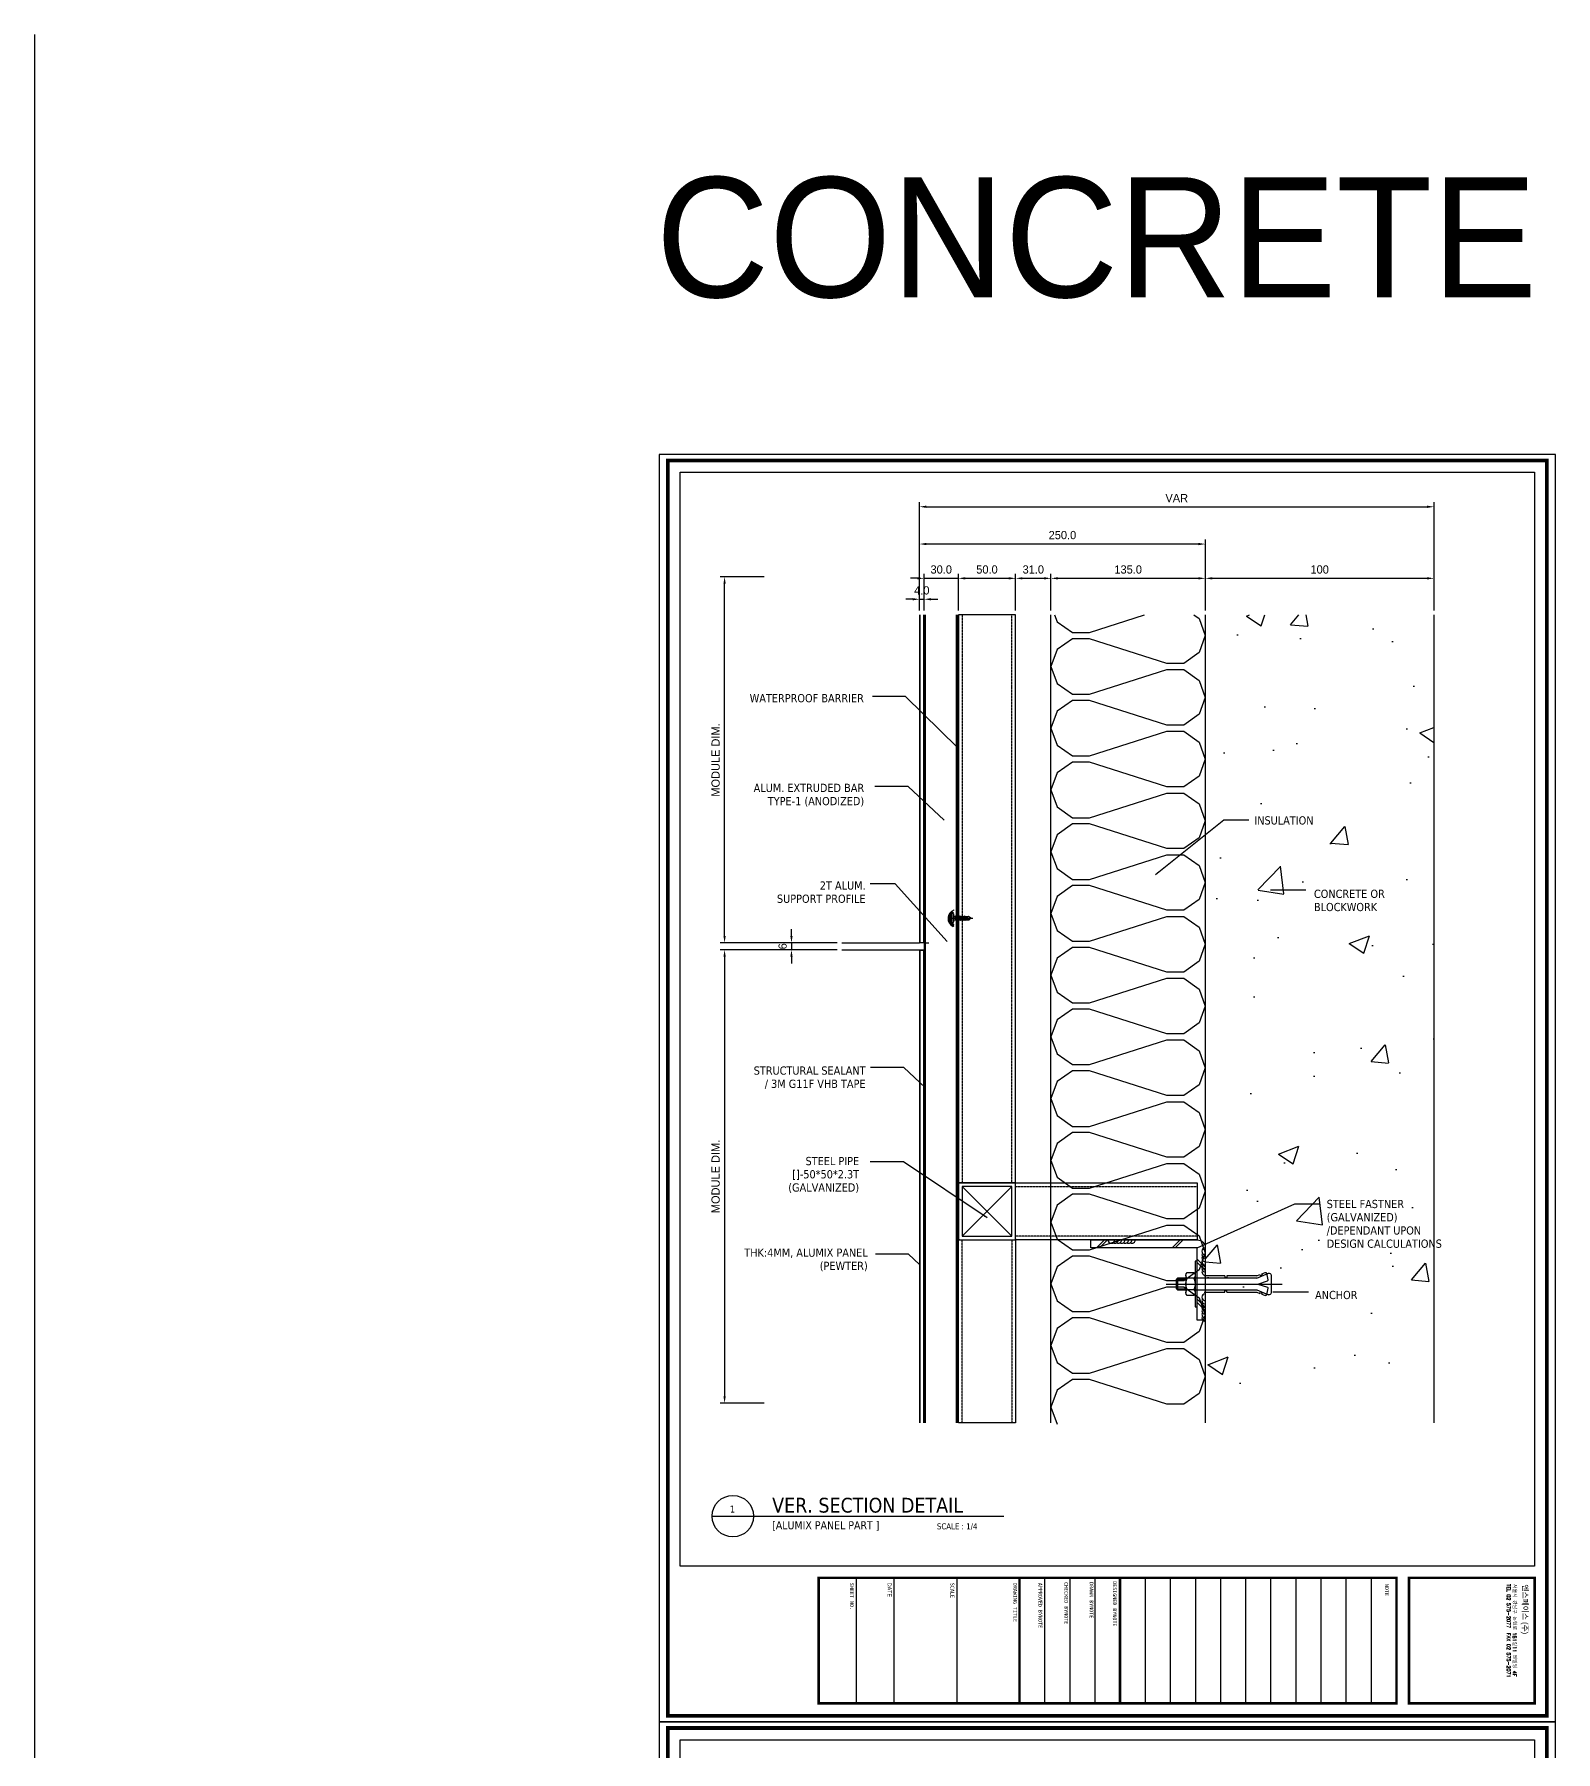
# Model space of a CAD drawing. Header units: millimetres. Extents: x 7297 to 60227, y -7497 to 19324.
# Drawn here: x 13759 to 15090, y 2442 to 3944 of the extents above; entities that cross this region are included whole.
import ezdxf
from ezdxf.enums import TextEntityAlignment as Align

# ---------------------------------------------------------------- set-up
doc = ezdxf.new("R2010")
doc.units = ezdxf.units.MM
doc.linetypes.add('HIDDEN', pattern=[0.375, 0.25, -0.125])
for name, color, linetype in [('NS_AL_MOLD', 7, 'Continuous'), ('NS_BRACKET_NUTS', 1, 'Continuous'), ('NS_COL_L-GREY', 8, 'Continuous'), ('NS_COL_RED', 1, 'Continuous'), ('NS_COL_WHITE', 7, 'Continuous'), ('NS_COL_YELLOW', 2, 'Continuous'), ('NS_CON', 8, 'Continuous'), ('NS_DIM', 1, 'Continuous'), ('NS_FORM', 7, 'Continuous'), ('NS_FRAME', 253, 'Continuous'), ('NS_INSUL', 8, 'Continuous'), ('NS_PIPE_FRAME', 2, 'Continuous'), ('NS_RIVET_SCREW', 1, 'Continuous'), ('NS_TEXT', 2, 'Continuous'), ('NS_TEXT_TITLE', 141, 'Continuous'), ('NS_WATERPROOF', 150, 'Continuous'), ('NS_WELD', 1, 'Continuous')]:
    doc.layers.add(name, color=color, linetype=linetype)
doc.layers.add('NS_AL_PANEL', color=32, linetype='Continuous', lineweight=9)
doc.styles.add('Expo M', font='Expo M.ttf')
doc.styles.add('HGTXT', font='romans.shx', dxfattribs={"bigfont": 'whgtxt.shx'})
doc.styles.add('HY울릉도M', font='')
doc.styles.get('HY울릉도M').set_extended_font_data('HY울릉도M')
doc.dimstyles.new('DS2', dxfattribs={"dimscale": 2, "dimtxt": 1.8, "dimasz": 1.5, "dimexe": 1, "dimexo": 1, "dimgap": 0.5, "dimtad": 1, "dimtoh": 1, "dimdec": 1, "dimzin": 1, "dimdsep": 46, "dimtxsty": 'Expo M', "dimcen": 2, "dimadec": 1, "dimazin": 0, "dimtfac": 1, "dimtdec": 4, "dimtix": 1, "dimtmove": 1, "dimatfit": 3, "dimfxl": 1, "dimtolj": 1, "dimtzin": 1, "dimarcsym": 0})
doc.dimstyles.new('N-SPACE', dxfattribs={"dimscale": 4, "dimtxt": 1.8, "dimasz": 1.5, "dimexe": 1, "dimexo": 1, "dimgap": 1, "dimtad": 1, "dimtoh": 1, "dimdec": 1, "dimzin": 1, "dimdsep": 46, "dimtxsty": 'Expo M', "dimcen": 2, "dimclrd": 1, "dimclre": 1, "dimclrt": 2, "dimadec": 1, "dimazin": 0, "dimtfac": 1, "dimtdec": 1, "dimtix": 1, "dimtmove": 1, "dimatfit": 3, "dimfxl": 1, "dimtolj": 1, "dimtzin": 1, "dimarcsym": 0})

# ---------------------------------------------------------------- blocks, each defined once
blk = doc.blocks.new('AL-TEMPLATE')
at = {"color": 8}
for p, q in [((2716.8, 1393), (2800, 1393)), ((2716.8, 1376.3), (2800, 1376.3)), ((2716.8, 1359.7), (2800, 1359.7)), ((2716.8, 1343), (2800, 1343)), ((2716.8, 1326.4), (2800, 1326.4)), ((2716.8, 1309.8), (2800, 1309.8)), ((2716.8, 1293.1), (2800, 1293.1)), ((2716.8, 1276.5), (2800, 1276.5)), ((2716.8, 1259.8), (2800, 1259.8)), ((2716.8, 1243.2), (2800, 1243.2)), ((2716.8, 1209.9), (2800, 1209.9)), ((2716.8, 1193.3), (2800, 1193.3)), ((2716.8, 1176.6), (2800, 1176.6)), ((2716.8, 1118.4), (2800, 1118.4)), ((2716.8, 1076.8), (2800, 1076.8)), ((2716.8, 1051.8), (2800, 1051.8))]:
    blk.add_line(p, q, dxfattribs=at)
at = {"color": 7, "ltscale": 2}
blk.add_lwpolyline([(1972.3, 1515.2), (1972.3, 921.2), (2812.3, 921.2), (2812.3, 1515.2)], close=True, dxfattribs=at)
at = {"color": 8}
for points, const_width in [([(1976.3, 1509.4), (2808.3, 1509.4), (2808.3, 927), (1976.3, 927)], 2.5), ([(2716.8, 1501.3), (2800, 1501.3), (2800, 1418.1), (2716.8, 1418.1)], 1.66), ([(2716.8, 1409.8), (2800, 1409.8), (2800, 1026.9), (2716.8, 1026.9)], 1.66)]:
    blk.add_lwpolyline(points, close=True, dxfattribs=dict(at, const_width=const_width))
at = {"color": 9}
blk.add_lwpolyline([(1984.1, 1501.3), (2709.1, 1501.3), (2709.1, 935.2), (1984.1, 935.2)], close=True, dxfattribs=at)
at = {"color": 8, "const_width": 1.66}
for points in [[(2716.8, 1226.6), (2800, 1226.6)], [(2716.8, 1160), (2800, 1160)]]:
    blk.add_lwpolyline(points, dxfattribs=at)
at = {"color": 146, "true_color": 0x105689, "insert": (2721.1, 1496.9), "char_height": 3.67, "attachment_point": 1, "style": 'HGTXT'}
blk.add_mtext('{\\fExpo M|b0|i0|c129|p18;엔스페이스 (주)}', dxfattribs=at)
at = {"insert": (2720.9, 1489.2), "char_height": 2.349, "attachment_point": 1, "style": 'HGTXT'}
blk.add_mtext('서울시 강남구 논현로 161길11 엔빌딩 4F\\PTEL 02 575-2077  FAX 02 575-2071', dxfattribs=at)
at = {"color": 8, "width": 438.968, "attachment_point": 1}
for s, insert, char_height in [('NOTE', (2720.8, 1404.7), 2.56), ('DESIGNED BYNOTE', (2719, 1224.4), 2.556), ('DRAWN BYNOTE', (2719.6, 1209), 2.556), ('CHECKED BYNOTE', (2719.6, 1192.2), 2.556), ('APPROVED BYNOTE', (2720.1, 1175), 2.556), ('DRAWING TITLE', (2720.1, 1158.4), 2.556), ('SCALE', (2720.1, 1116.8), 2.56), ('{\\fﾱﾼﾸﾲ|b0|i0|c129|p49;DATE}', (2720.1, 1075.2), 2.556), ('SHEET NO.', (2720.1, 1050.2), 2.56)]:
    blk.add_mtext(s, dxfattribs=dict(at, insert=insert, char_height=char_height))
blk = doc.blocks.new('A$C0843732F')
for centre, start in [((0, -3), 90), ((0, -6), 150), ((0, -9), 150), ((0, -12), 150), ((0, -15), 150), ((0, -18), 150), ((0, -21), 150)]:
    blk.add_arc(centre, 3, start, 270)
blk = doc.blocks.new('set anchor')
for p, q in [((-3.7, 61.8), (-9.5, 60.5)), ((-5, 52), (-9.4, 62.2)), ((7.9, 64.5), (-7.9, 64.5)), ((0, 52.8), (-2.7, 61.3)), ((0, -27.2), (0, 74.1)), ((0, 52.8), (2.7, 61.3)), ((9.5, 60.5), (3.7, 61.8)), ((5, 52), (9.4, 62.2)), ((-8.9, 56.5), (-10.1, 59.4)), ((-8.9, 56.5), (-8, 56.8)), ((-8.2, 54.8), (-7.3, 55.2)), ((-7.1, 52), (-8.2, 54.8)), ((-7.3, 55.2), (-8, 56.8)), ((-7.1, 25.8), (-7.1, 52)), ((-5, -2), (-5, 52)), ((5, 52), (5, -2)), ((7.1, 52), (8.2, 54.8)), ((7.1, 52), (7.1, 25.8)), ((7.3, 55.2), (8, 56.8)), ((8.2, 54.8), (7.3, 55.2)), ((8.9, 56.5), (8, 56.8)), ((8.9, 56.5), (10.1, 59.4)), ((-7.1, 25.8), (-5.8, 25.8)), ((-7.1, 6), (-7.1, 24.2)), ((-7.1, 24.2), (-5.8, 24.2)), ((-5.8, 24.2), (-5.8, 25.8)), ((7.1, 25.8), (5.8, 25.8)), ((5.8, 24.2), (5.8, 25.8)), ((7.1, 24.2), (5.8, 24.2)), ((7.1, 24.2), (7.1, 6)), ((-20, 0), (20, 0)), ((-20, -2), (-20, 0)), ((20, 0), (20, -2)), ((20, -2), (-20, -2)), ((7.5, -2), (-7.5, -2)), ((7.5, -2), (-7.5, -2)), ((7.5, -10), (-7.5, -10)), ((-5, -3), (-5, -9)), ((-5, -17.4), (-5, -10)), ((-4.2, -18.2), (-4.2, -10)), ((4.2, -18.2), (4.2, -10)), ((5, -3), (5, -9)), ((5, -10), (5, -17.4)), ((5, -17.4), (-5, -17.4)), ((-4.2, -18.2), (-5, -17.4)), ((-4.2, -18.2), (4.2, -18.2)), ((5, -17.4), (4.2, -18.2))]:
    blk.add_line(p, q)
blk.add_lwpolyline([(5, -3, 0.202073), (-5, -3, 0.404145), (-10, -3), (-10, -9, 0.404145), (-5, -9, 0.202073), (5, -9, 0.404145), (10, -9), (10, -3, 0.404145)], format="xyb", close=True)
for centre, radius, start, end in [((-9.3, 59.7), 0.833, 102.5288, 201.8014), ((-7.9, 62.8), 1.67, 90, 203.4287), ((-3.5, 61), 0.833, 17.6501, 102.5288), ((3.5, 61), 0.833, 77.4712, 162.3499), ((7.9, 62.8), 1.67, 336.5713, 90), ((9.3, 59.7), 0.833, 338.1986, 77.4712)]:
    blk.add_arc(centre, radius, start, end)
blk = doc.blocks.new('n-s-bar')
for p, q in [((1201.1, 1862.2), (1201.1, 1862.2)), ((1204.4, 1861.9), (1208.5, 1861.9)), ((1230.5, 1832.8), (1230.5, 1832.8))]:
    blk.add_line(p, q)
blk = doc.blocks.new('피스')
for p, q in [((-4, 1.5), (-4, 1)), ((-4, 1.5), (4, 1.5)), ((-3, 0), (3, 0)), ((-0.5, 3), (-0.4, 2.3)), ((-0.4, 2.3), (0.4, 2.3)), ((0, 5), (0, -16.8)), ((0.5, 3), (0.4, 2.3)), ((4, 1.5), (4, 1)), ((2, -1.5), (-2, -2)), ((-1.5, -1.5), (-2, -2)), ((-2, -2), (-1.5, -2.5)), ((-1.5, -3.5), (-2, -4)), ((2, -3.5), (-2, -4)), ((-2, -4), (-1.5, -4.5)), ((-1.5, -5.5), (-2, -6)), ((2, -5.5), (-2, -6)), ((-2, -6), (-1.5, -6.5)), ((-1.5, -7.5), (-2, -8)), ((2, -7.5), (-2, -8)), ((-2, -8), (-1.5, -8.5)), ((-1.5, -9.5), (-2, -10)), ((2, -9.5), (-2, -10)), ((-2, -10), (-1.5, -10.5)), ((-1.5, -0.5), (-1.5, -1.5)), ((1.5, -1), (-1.5, -1.5)), ((1.5, -2), (-1.5, -2.5)), ((-1.5, -2.5), (-1.5, -3.5)), ((1.5, -3), (-1.5, -3.5)), ((1.5, -4), (-1.5, -4.5)), ((-1.5, -4.5), (-1.5, -5.5)), ((1.5, -5), (-1.5, -5.5)), ((1.5, -6), (-1.5, -6.5)), ((-1.5, -6.5), (-1.5, -7.5)), ((1.5, -7), (-1.5, -7.5)), ((1.5, -8), (-1.5, -8.5)), ((-1.5, -8.5), (-1.5, -9.5)), ((1.5, -9), (-1.5, -9.5)), ((1.5, -10), (-1.5, -10.5)), ((-1.5, -10.5), (-1.5, -13.5)), ((0, -15), (-1.5, -13.5)), ((-1.3, -13.5), (-1.3, -12)), ((0, -15), (-1.3, -13.5)), ((0, -15), (1.5, -13)), ((1.5, -13), (0.6, -11.5)), ((1.5, -0.5), (1.5, -1)), ((1.5, -1), (2, -1.5)), ((2, -1.5), (1.5, -2)), ((1.5, -2), (1.5, -3)), ((1.5, -3), (2, -3.5)), ((2, -3.5), (1.5, -4)), ((1.5, -4), (1.5, -5)), ((1.5, -5), (2, -5.5)), ((2, -5.5), (1.5, -6)), ((1.5, -6), (1.5, -7)), ((1.5, -7), (2, -7.5)), ((2, -7.5), (1.5, -8)), ((1.5, -8), (1.5, -9)), ((1.5, -9), (2, -9.5)), ((2, -9.5), (1.5, -10)), ((1.5, -10), (1.5, -13))]:
    blk.add_line(p, q)
for centre, radius, start, end in [((0, -3.1), 6.08, 94.7146, 131.1121), ((-3, 1), 1, 180, 270), ((-2, -0.5), 0.5, 0, 90), ((0, -3.1), 6.08, 48.8879, 85.2854), ((2, -0.5), 0.5, 90, 180), ((3, 1), 1, 270, 0), ((-0.3, -12), 1, 30.0863, 180)]:
    blk.add_arc(centre, radius, start, end)
blk = doc.blocks.new('N-SCREW')
blk.add_blockref('피스', (17.3, -1))
blk = doc.blocks.new('*D802')
at = {"layer": 'NS_DIM', "color": 1, "lineweight": -2, "transparency": 16777216}
for p, q in [((14533.3, 3440.6), (14533.3, 3535.2)), ((14539.3, 3531.2), (14977.3, 3531.2)), ((14983.3, 3440.6), (14983.3, 3535.2))]:
    blk.add_line(p, q, dxfattribs=at)
at = {"layer": 'NS_DIM', "color": 1, "transparency": 16777216}
for points in [[(14539.3, 3532.2), (14539.3, 3530.2), (14533.3, 3531.2)], [(14977.3, 3532.2), (14977.3, 3530.2), (14983.3, 3531.2)]]:
    blk.add_solid(points, dxfattribs=at)
at = {"layer": 'NS_DIM', "color": 2, "transparency": 16777216, "insert": (14758.3, 3538.8), "char_height": 7.2, "attachment_point": 5, "style": 'Expo M'}
blk.add_mtext('\\A1;VAR', dxfattribs=at)
blk = doc.blocks.new('*D801')
at = {"layer": 'NS_DIM', "color": 1, "lineweight": -2, "transparency": 16777216}
for p, q in [((14783.3, 3440.6), (14783.3, 3472.6)), ((14983.3, 3440.6), (14983.3, 3472.6)), ((14789.3, 3468.6), (14977.3, 3468.6))]:
    blk.add_line(p, q, dxfattribs=at)
at = {"layer": 'NS_DIM', "color": 1, "transparency": 16777216}
for points in [[(14789.3, 3469.6), (14789.3, 3467.6), (14783.3, 3468.6)], [(14977.3, 3469.6), (14977.3, 3467.6), (14983.3, 3468.6)]]:
    blk.add_solid(points, dxfattribs=at)
at = {"layer": 'NS_DIM', "color": 2, "transparency": 16777216, "insert": (14883.3, 3476.3), "char_height": 7.2, "attachment_point": 5, "style": 'Expo M'}
blk.add_mtext('\\A1;100', dxfattribs=at)
blk = doc.blocks.new('*D800')
at = {"layer": 'NS_DIM', "color": 1, "lineweight": -2, "transparency": 16777216}
for p, q in [((14648.3, 3440.6), (14648.3, 3472.6)), ((14783.3, 3440.6), (14783.3, 3472.6)), ((14654.3, 3468.6), (14777.3, 3468.6))]:
    blk.add_line(p, q, dxfattribs=at)
at = {"layer": 'NS_DIM', "color": 1, "transparency": 16777216}
for points in [[(14654.3, 3469.6), (14654.3, 3467.6), (14648.3, 3468.6)], [(14777.3, 3469.6), (14777.3, 3467.6), (14783.3, 3468.6)]]:
    blk.add_solid(points, dxfattribs=at)
at = {"layer": 'NS_DIM', "color": 2, "transparency": 16777216, "insert": (14715.8, 3476.3), "char_height": 7.2, "attachment_point": 5, "style": 'Expo M'}
blk.add_mtext('\\A1;135.0', dxfattribs=at)
blk = doc.blocks.new('*D799')
at = {"layer": 'NS_DIM', "color": 1, "lineweight": -2, "transparency": 16777216}
for p, q in [((14567.3, 3440.6), (14567.3, 3472.6)), ((14617.3, 3440.6), (14617.3, 3472.6)), ((14573.3, 3468.6), (14611.3, 3468.6))]:
    blk.add_line(p, q, dxfattribs=at)
at = {"layer": 'NS_DIM', "color": 1, "transparency": 16777216}
for points in [[(14573.3, 3469.6), (14573.3, 3467.6), (14567.3, 3468.6)], [(14611.3, 3469.6), (14611.3, 3467.6), (14617.3, 3468.6)]]:
    blk.add_solid(points, dxfattribs=at)
at = {"layer": 'NS_DIM', "color": 2, "transparency": 16777216, "insert": (14592.3, 3476.3), "char_height": 7.2, "attachment_point": 5, "style": 'Expo M'}
blk.add_mtext('\\A1;50.0', dxfattribs=at)
blk = doc.blocks.new('*D798')
at = {"layer": 'NS_DIM', "color": 1, "lineweight": -2, "transparency": 16777216}
for p, q in [((14537.3, 3440.6), (14537.3, 3472.6)), ((14567.3, 3440.6), (14567.3, 3472.6)), ((14531.3, 3468.6), (14525.3, 3468.6)), ((14537.3, 3468.6), (14567.3, 3468.6)), ((14573.3, 3468.6), (14579.3, 3468.6))]:
    blk.add_line(p, q, dxfattribs=at)
at = {"layer": 'NS_DIM', "color": 1, "transparency": 16777216}
for points in [[(14531.3, 3469.6), (14531.3, 3467.6), (14537.3, 3468.6)], [(14573.3, 3469.6), (14573.3, 3467.6), (14567.3, 3468.6)]]:
    blk.add_solid(points, dxfattribs=at)
at = {"layer": 'NS_DIM', "color": 2, "transparency": 16777216, "insert": (14552.3, 3476.3), "char_height": 7.2, "attachment_point": 5, "style": 'Expo M'}
blk.add_mtext('\\A1;30.0', dxfattribs=at)
blk = doc.blocks.new('*D797')
at = {"layer": 'NS_DIM', "color": 1, "lineweight": -2, "transparency": 16777216}
for p, q in [((14527.3, 3450.3), (14521.3, 3450.3)), ((14533.3, 3440.6), (14533.3, 3454.3)), ((14533.3, 3450.3), (14537.3, 3450.3)), ((14537.3, 3440.6), (14537.3, 3454.3)), ((14543.3, 3450.3), (14549.3, 3450.3))]:
    blk.add_line(p, q, dxfattribs=at)
at = {"layer": 'NS_DIM', "color": 1, "transparency": 16777216}
for points in [[(14527.3, 3451.3), (14527.3, 3449.3), (14533.3, 3450.3)], [(14543.3, 3451.3), (14543.3, 3449.3), (14537.3, 3450.3)]]:
    blk.add_solid(points, dxfattribs=at)
at = {"layer": 'NS_DIM', "color": 2, "transparency": 16777216, "insert": (14535.3, 3458), "char_height": 7.2, "attachment_point": 5, "style": 'Expo M'}
blk.add_mtext('\\A1;4.0', dxfattribs=at)
blk = doc.blocks.new('*D796')
at = {"layer": 'NS_DIM', "color": 1, "lineweight": -2, "transparency": 16777216}
for p, q in [((14533.3, 3440.6), (14533.3, 3502.6)), ((14783.3, 3440.6), (14783.3, 3502.6)), ((14777.3, 3498.6), (14539.3, 3498.6))]:
    blk.add_line(p, q, dxfattribs=at)
at = {"layer": 'NS_DIM', "color": 1, "transparency": 16777216}
for points in [[(14539.3, 3499.6), (14539.3, 3497.6), (14533.3, 3498.6)], [(14777.3, 3499.6), (14777.3, 3497.6), (14783.3, 3498.6)]]:
    blk.add_solid(points, dxfattribs=at)
at = {"layer": 'NS_DIM', "color": 2, "transparency": 16777216, "insert": (14658.3, 3506.4), "char_height": 7.2, "attachment_point": 5, "style": 'Expo M'}
blk.add_mtext('\\A1;250.0', dxfattribs=at)
blk = doc.blocks.new('*D795')
at = {"layer": 'NS_DIM', "color": 1, "lineweight": -2, "transparency": 16777216}
for p, q in [((14617.3, 3440.6), (14617.3, 3472.6)), ((14648.3, 3440.6), (14648.3, 3472.6)), ((14623.3, 3468.6), (14642.3, 3468.6))]:
    blk.add_line(p, q, dxfattribs=at)
at = {"layer": 'NS_DIM', "color": 1, "transparency": 16777216}
for points in [[(14623.3, 3469.6), (14623.3, 3467.6), (14617.3, 3468.6)], [(14642.3, 3469.6), (14642.3, 3467.6), (14648.3, 3468.6)]]:
    blk.add_solid(points, dxfattribs=at)
at = {"layer": 'NS_DIM', "color": 2, "transparency": 16777216, "insert": (14632.8, 3476.3), "char_height": 7.2, "attachment_point": 5, "style": 'Expo M'}
blk.add_mtext('\\A1;31.0', dxfattribs=at)
blk = doc.blocks.new('*D794')
at = {"layer": 'NS_DIM', "color": 1, "lineweight": -2, "transparency": 16777216}
for p, q in [((14461.2, 3143.7), (14358.8, 3143.7)), ((14362.8, 3137.7), (14362.8, 2753.2)), ((14397.3, 2747.2), (14358.8, 2747.2))]:
    blk.add_line(p, q, dxfattribs=at)
at = {"layer": 'NS_DIM', "color": 1, "transparency": 16777216}
for points in [[(14361.8, 3137.7), (14363.8, 3137.7), (14362.8, 3143.7)], [(14361.8, 2753.2), (14363.8, 2753.2), (14362.8, 2747.2)]]:
    blk.add_solid(points, dxfattribs=at)
at = {"layer": 'NS_DIM', "color": 2, "transparency": 16777216, "insert": (14355, 2945.4), "char_height": 7.2, "attachment_point": 5, "rotation": 90, "style": 'Expo M'}
blk.add_mtext('\\A1;MODULE DIM.', dxfattribs=at)
blk = doc.blocks.new('*D793')
at = {"layer": 'NS_DIM', "color": 1, "lineweight": -2, "transparency": 16777216}
for p, q in [((14397.3, 3469.8), (14358.8, 3469.8)), ((14362.8, 3155.7), (14362.8, 3463.8)), ((14461.2, 3149.7), (14358.8, 3149.7))]:
    blk.add_line(p, q, dxfattribs=at)
at = {"layer": 'NS_DIM', "color": 1, "transparency": 16777216}
for points in [[(14361.8, 3463.8), (14363.8, 3463.8), (14362.8, 3469.8)], [(14361.8, 3155.7), (14363.8, 3155.7), (14362.8, 3149.7)]]:
    blk.add_solid(points, dxfattribs=at)
at = {"layer": 'NS_DIM', "color": 2, "transparency": 16777216, "insert": (14355, 3309.7), "char_height": 7.2, "attachment_point": 5, "rotation": 90, "style": 'Expo M'}
blk.add_mtext('\\A1;MODULE DIM.', dxfattribs=at)
blk = doc.blocks.new('*D792')
at = {"layer": 'NS_DIM', "color": 1, "lineweight": -2, "transparency": 16777216}
for p, q in [((14421.3, 3155.7), (14421.3, 3161.7)), ((14461.2, 3149.7), (14417.3, 3149.7)), ((14461.2, 3143.7), (14417.3, 3143.7)), ((14421.3, 3149.7), (14421.3, 3143.7)), ((14421.3, 3137.7), (14421.3, 3131.7))]:
    blk.add_line(p, q, dxfattribs=at)
at = {"layer": 'NS_DIM', "color": 1, "transparency": 16777216}
for points in [[(14420.3, 3155.7), (14422.3, 3155.7), (14421.3, 3149.7)], [(14420.3, 3137.7), (14422.3, 3137.7), (14421.3, 3143.7)]]:
    blk.add_solid(points, dxfattribs=at)
at = {"layer": 'NS_DIM', "color": 2, "transparency": 16777216, "insert": (14413.6, 3146.7), "char_height": 7.2, "attachment_point": 5, "rotation": 90, "style": 'Expo M'}
blk.add_mtext('\\A1;6', dxfattribs=at)
blk = doc.blocks.new('*U98')
for p, q in [((1, 50), (0, 50)), ((0, 49), (0, 50)), ((0, 49), (0, 1)), ((49, 50), (1, 50)), ((3.2, 3.2), (46.8, 46.8)), ((46.8, 3.2), (3.2, 46.8)), ((49, 50), (50, 50)), ((50, 49), (50, 50)), ((50, 1), (50, 49)), ((0, 1), (0, 0)), ((1, 0), (0, 0)), ((50, 1), (50, 0)), ((1, 0), (49, 0)), ((49, 0), (50, 0))]:
    blk.add_line(p, q)
blk.add_lwpolyline([(3.2, 46.8), (3.2, 3.2), (46.8, 3.2), (46.8, 46.8)], close=True)
for centre, start, end in [((1, 49), 90, 180), ((49, 49), 0, 90), ((1, 1), 180, 270), ((49, 1), 270, 0)]:
    blk.add_arc(centre, 1, start, end)
blk = doc.blocks.new('*U190')
blk.add_lwpolyline([(0, 0), (50, 0), (50, 496.7), (0, 496.7)], close=True)
at = {"linetype": 'HIDDEN'}
blk.add_lwpolyline([(3.2, 0), (46.8, 0), (46.8, 496.7), (3.2, 496.7)], close=True, dxfattribs=at)
blk = doc.blocks.new('*U189')
blk.add_lwpolyline([(0, 0), (50, 0), (50, 160), (0, 160)], close=True)
at = {"linetype": 'HIDDEN'}
blk.add_lwpolyline([(3.2, 0), (46.8, 0), (46.8, 160), (3.2, 160)], close=True, dxfattribs=at)
blk = doc.blocks.new('*U188')
blk.add_lwpolyline([(0, 0), (50, 0), (50, 159), (0, 159)], close=True)
at = {"linetype": 'HIDDEN'}
blk.add_lwpolyline([(3.2, 0), (46.8, 0), (46.8, 159), (3.2, 159)], close=True, dxfattribs=at)

msp = doc.modelspace()

# ---------------------------------------------------------------- hatches: boundary and pattern name
at = {"layer": 'NS_COL_RED', "extrusion": (0, 0, -1)}
h = msp.add_hatch(dxfattribs=at)
h.set_pattern_fill('ANSI37', color=256, scale=0.3, angle=270, style=0, pattern_type=2)
h.set_pattern_definition([(315, (-96211.3092, 758814.0905), (0.6735192091, 0.6735192091), []), (45, (-96211.3092, 758814.0905), (-0.6735192091, 0.6735192091), [])])
h.paths.add_polyline_path([(-14561.61, 3177.54), (-14563.28, 3176.29), (-14563.28, 3176.03), (-14562.65, 3176.03), (-14562.62, 3176.03), (-14562.59, 3176.03), (-14562.56, 3176.03), (-14562.53, 3176.03), (-14562.5, 3176.03), (-14562.47, 3176.03), (-14562.44, 3176.02), (-14562.41, 3176.02), (-14562.38, 3176.01), (-14562.35, 3176.01), (-14562.32, 3176), (-14562.29, 3175.99), (-14562.26, 3175.99), (-14562.23, 3175.98), (-14562.2, 3175.97), (-14562.17, 3175.96), (-14562.14, 3175.95), (-14562.11, 3175.94), (-14562.08, 3175.92), (-14562.05, 3175.91), (-14562.02, 3175.9), (-14561.99, 3175.88), (-14561.96, 3175.87), (-14561.93, 3175.85), (-14561.9, 3175.83), (-14561.88, 3175.82), (-14561.85, 3175.8), (-14561.82, 3175.78), (-14561.79, 3175.76), (-14561.77, 3175.74), (-14561.74, 3175.72), (-14561.72, 3175.7), (-14561.69, 3175.67), (-14561.67, 3175.65), (-14561.64, 3175.63), (-14561.62, 3175.6), (-14561.6, 3175.58), (-14561.58, 3175.55), (-14561.56, 3175.53), (-14561.53, 3175.5), (-14561.51, 3175.48), (-14561.5, 3175.45), (-14561.48, 3175.42), (-14561.46, 3175.39), (-14561.44, 3175.37), (-14561.43, 3175.34), (-14561.41, 3175.31), (-14561.4, 3175.28), (-14561.38, 3175.25), (-14561.37, 3175.22), (-14561.36, 3175.19), (-14561.34, 3175.16), (-14561.33, 3175.14), (-14561.32, 3175.11), (-14561.31, 3175.08), (-14561.3, 3175.05), (-14561.3, 3175.02), (-14561.29, 3174.99), (-14561.28, 3174.96), (-14561.28, 3174.93), (-14561.27, 3174.9), (-14561.27, 3174.87), (-14561.26, 3174.84), (-14561.26, 3174.81), (-14561.15, 3174.4), (-14561.05, 3173.97), (-14561, 3173.76), (-14560.96, 3173.55), (-14560.93, 3173.33), (-14560.9, 3173.12), (-14560.87, 3172.9), (-14560.84, 3172.68), (-14560.82, 3172.46), (-14560.8, 3172.25), (-14560.79, 3172.03), (-14560.78, 3171.81), (-14560.77, 3171.59), (-14560.77, 3171.37), (-14560.77, 3171.15), (-14560.78, 3170.93), (-14560.79, 3170.71), (-14560.8, 3170.49), (-14560.82, 3170.27), (-14560.84, 3170.05), (-14560.87, 3169.84), (-14560.9, 3169.62), (-14560.93, 3169.4), (-14560.96, 3169.19), (-14561, 3168.97), (-14561.05, 3168.76), (-14561.15, 3168.34), (-14561.26, 3167.92), (-14561.26, 3167.89), (-14561.27, 3167.87), (-14561.27, 3167.84), (-14561.28, 3167.81), (-14561.28, 3167.78), (-14561.29, 3167.75), (-14561.29, 3167.72), (-14561.3, 3167.69), (-14561.31, 3167.67), (-14561.32, 3167.64), (-14561.33, 3167.61), (-14561.34, 3167.58), (-14561.35, 3167.55), (-14561.36, 3167.52), (-14561.38, 3167.5), (-14561.39, 3167.47), (-14561.4, 3167.44), (-14561.42, 3167.41), (-14561.43, 3167.38), (-14561.45, 3167.36), (-14561.47, 3167.33), (-14561.48, 3167.3), (-14561.5, 3167.28), (-14561.52, 3167.25), (-14561.54, 3167.23), (-14561.56, 3167.2), (-14561.58, 3167.18), (-14561.6, 3167.15), (-14561.62, 3167.13), (-14561.65, 3167.11), (-14561.67, 3167.08), (-14561.69, 3167.06), (-14561.72, 3167.04), (-14561.74, 3167.02), (-14561.77, 3167), (-14561.79, 3166.98), (-14561.82, 3166.96), (-14561.84, 3166.94), (-14561.87, 3166.92), (-14561.9, 3166.91), (-14561.92, 3166.89), (-14561.95, 3166.87), (-14561.98, 3166.86), (-14562.01, 3166.84), (-14562.03, 3166.83), (-14562.06, 3166.82), (-14562.09, 3166.81), (-14562.12, 3166.79), (-14562.15, 3166.78), (-14562.18, 3166.77), (-14562.21, 3166.76), (-14562.24, 3166.75), (-14562.27, 3166.75), (-14562.3, 3166.74), (-14562.33, 3166.73), (-14562.35, 3166.73), (-14562.38, 3166.72), (-14562.41, 3166.72), (-14562.44, 3166.71), (-14562.47, 3166.71), (-14562.5, 3166.71), (-14562.53, 3166.7), (-14562.56, 3166.7), (-14562.59, 3166.7), (-14563.28, 3166.7), (-14563.28, 3163.85), (-14563.04, 3163.95), (-14562.81, 3164.05), (-14562.58, 3164.16), (-14562.35, 3164.28), (-14562.12, 3164.41), (-14561.9, 3164.54), (-14561.67, 3164.69), (-14561.46, 3164.84), (-14561.24, 3165), (-14561.04, 3165.17), (-14560.83, 3165.35), (-14560.64, 3165.53), (-14560.45, 3165.72), (-14560.26, 3165.92), (-14560.08, 3166.12), (-14559.91, 3166.33), (-14559.75, 3166.55), (-14559.59, 3166.77), (-14559.45, 3167), (-14559.31, 3167.23), (-14559.18, 3167.47), (-14559.05, 3167.71), (-14558.94, 3167.95), (-14558.83, 3168.19), (-14558.74, 3168.44), (-14558.65, 3168.69), (-14558.57, 3168.94), (-14558.5, 3169.19), (-14558.44, 3169.44), (-14558.39, 3169.69), (-14558.35, 3169.95), (-14558.31, 3170.2), (-14558.29, 3170.45), (-14558.27, 3170.7), (-14558.26, 3170.96), (-14558.26, 3171.22), (-14558.26, 3171.48), (-14558.28, 3171.74), (-14558.3, 3172), (-14558.34, 3172.27), (-14558.38, 3172.53), (-14558.43, 3172.79), (-14558.5, 3173.05), (-14558.57, 3173.31), (-14558.65, 3173.57), (-14558.74, 3173.83), (-14558.83, 3174.08), (-14558.94, 3174.33), (-14559.06, 3174.57), (-14559.18, 3174.82), (-14559.31, 3175.05), (-14559.45, 3175.28), (-14559.6, 3175.51), (-14559.75, 3175.73), (-14559.91, 3175.94), (-14560.08, 3176.15), (-14560.26, 3176.35), (-14560.44, 3176.54), (-14560.62, 3176.73), (-14560.81, 3176.91), (-14561.01, 3177.08), (-14561.2, 3177.24), (-14561.41, 3177.4)], flags=0)
at = {"layer": 'NS_CON'}
h = msp.add_hatch(dxfattribs=at)
h.set_pattern_fill('AR-CONC', color=256)
h.set_pattern_definition([(50, (132398.29, 15325.32), (182.18467, -15.93909), [19.05, -209.55]), (355, (132398.29, 15325.32), (-35.24342, 191.05685), [15.24, -167.64058]), (100.45144, (132413.47, 15324), (146.94125, 175.11775), [16.19, -178.09024]), (46.1842, (132398.3, 15376.12), (271.07904, -42.04233), [28.575, -314.325]), (96.63556, (132420.88, 15372.62), (237.40413, 247.4261), [24.285, -267.1356]), (351.18415, (132398.3, 15376.12), (237.40413, 247.4261), [22.85997, -251.4597]), (21, (132423.69, 15363.42), (151.6144, -102.2652), [19.05, -209.55]), (326, (132423.69, 15363.42), (61.80203, 184.18797), [15.24, -167.64]), (71.45144, (132436.32, 15354.9), (213.41642, 81.92277), [16.19, -178.08994]), (37.5, (132398.29, 15325.32), (3.088603, 84.55504), [0, -165.608, 0, -170.18, 0, -168.275]), (7.5, (132398.29, 15325.32), (66.81966, 100.180575), [0, -97.028, 0, -161.798, 0, -64.135]), (327.5, (132341.65, 15325.32), (135.590595, -5.728744), [0, -63.5, 0, -198.12, 0, -262.89]), (317.5, (132316.25, 15325.32), (148.12918, 25.42649), [0, -82.55, 0, -131.572, 0, -186.69])])
h.paths.add_polyline_path([(14783.28, 3436.61), (14983.28, 3436.61), (14983.28, 2729.89), (14783.28, 2729.89)])

# ---------------------------------------------------------------- linework, layer by layer
at = {"layer": 'NS_AL_PANEL'}
for p, q in [((14533.28, 3149.67), (14533.28, 3436.61)), ((14533.78, 3436.61), (14533.78, 3150.17)), ((14536.78, 3436.61), (14536.78, 3150.17)), ((14537.28, 3436.61), (14537.28, 3149.67)), ((14533.28, 3149.67), (14537.28, 3149.67)), ((14533.28, 2729.89), (14533.28, 3143.67)), ((14533.28, 3143.67), (14537.28, 3143.67)), ((14533.78, 3150.17), (14537.28, 3150.17)), ((14533.78, 3143.17), (14533.78, 2729.89)), ((14533.78, 3143.17), (14537.28, 3143.17)), ((14536.78, 3143.17), (14536.78, 2729.89)), ((14537.28, 3143.67), (14537.28, 2729.89))]:
    msp.add_line(p, q, dxfattribs=at)
at = {"layer": 'NS_BRACKET_NUTS'}
msp.add_lwpolyline([(14683.28, 2882.92), (14683.28, 2889.92), (14776.28, 2889.92, -0.4142136), (14783.28, 2882.92), (14783.28, 2819.67), (14776.28, 2819.67), (14776.28, 2882.92)], format="xyb", close=True, dxfattribs=at)
at = {"layer": 'NS_COL_L-GREY'}
for p, q in [((14537.28, 3436.61), (14537.28, 2729.89)), ((14538.28, 3436.61), (14538.28, 2729.89)), ((14565.28, 3436.61), (14565.28, 2729.89))]:
    msp.add_line(p, q, dxfattribs=at)
at = {"layer": 'NS_COL_RED', "ltscale": 8}
for p, q in [((14688, 2882.92), (14695, 2889.92)), ((14690.83, 2882.92), (14697.83, 2889.92)), ((14754.17, 2882.92), (14761.17, 2889.92)), ((14757, 2882.92), (14764, 2889.92)), ((14776.28, 2872.95), (14783.28, 2865.95)), ((14776.28, 2870.12), (14783.28, 2863.12)), ((14776.28, 2838), (14783.28, 2831)), ((14776.28, 2835.17), (14783.28, 2828.17))]:
    msp.add_line(p, q, dxfattribs=at)
at = {"layer": 'NS_COL_RED'}
msp.add_arc((14566.04, 3171.13), 7.78, 110.78624, 243.96718, dxfattribs=at)
at = {"layer": 'NS_COL_WHITE'}
msp.add_line((14351.9, 2648.24), (14607.04, 2648.24), dxfattribs=at)
msp.add_circle((14370.04, 2648.24), 18.14, dxfattribs=at)
at = {"layer": 'NS_COL_YELLOW'}
for p, q in [((14783.28, 3436.61), (14783.28, 2729.89)), ((14983.28, 3436.61), (14983.28, 2729.89))]:
    msp.add_line(p, q, dxfattribs=at)
at = {"layer": 'NS_DIM'}
for p, q in [((14465.25, 3149.67), (14533.28, 3149.67)), ((14465.25, 3143.67), (14533.28, 3143.67))]:
    msp.add_line(p, q, dxfattribs=at)
at = {"layer": 'NS_FORM'}
msp.add_line((13759.08, 3944.45), (13759.08, -1265.23), dxfattribs=at)
at = {"layer": 'NS_INSUL'}
msp.add_line((14648.28, 2729.89), (14648.28, 3436.61), dxfattribs=at)
for points in [[(14773.22, 3436.61), (14777.88, 3433.35), (14783.28, 3418.5), (14777.88, 3403.65), (14764.38, 3394.2), (14749.53, 3394.2), (14682.03, 3415.8), (14667.18, 3415.8), (14653.68, 3406.35), (14648.28, 3391.5), (14653.68, 3376.65), (14667.18, 3367.2), (14682.03, 3367.2), (14749.53, 3388.8), (14764.38, 3388.8), (14777.88, 3379.35), (14783.28, 3364.5), (14777.88, 3349.65), (14764.38, 3340.2), (14749.53, 3340.2), (14682.03, 3361.8), (14667.18, 3361.8), (14653.68, 3352.35), (14648.28, 3337.5), (14653.68, 3322.65), (14667.18, 3313.2), (14682.03, 3313.2), (14749.53, 3334.8), (14764.38, 3334.8), (14777.88, 3325.35), (14783.28, 3310.5), (14777.88, 3295.65), (14764.38, 3286.2), (14749.53, 3286.2), (14682.03, 3307.8), (14667.18, 3307.8), (14653.68, 3298.35), (14648.28, 3283.5), (14653.68, 3268.65), (14667.18, 3259.2), (14682.03, 3259.2), (14749.53, 3280.8), (14764.38, 3280.8), (14777.88, 3271.35), (14783.28, 3256.5), (14777.88, 3241.65), (14764.38, 3232.2), (14749.53, 3232.2), (14682.03, 3253.8), (14667.18, 3253.8), (14653.68, 3244.35), (14648.28, 3229.5), (14653.68, 3214.65), (14667.18, 3205.2), (14682.03, 3205.2), (14749.53, 3226.8), (14764.38, 3226.8), (14777.88, 3217.35), (14783.28, 3202.5), (14777.88, 3187.65), (14764.38, 3178.2), (14749.53, 3178.2), (14682.03, 3199.8), (14667.18, 3199.8), (14653.68, 3190.35), (14648.28, 3175.5), (14653.68, 3160.65), (14667.18, 3151.2), (14682.03, 3151.2), (14749.53, 3172.8), (14764.38, 3172.8), (14777.88, 3163.35), (14783.28, 3148.5), (14777.88, 3133.65), (14764.38, 3124.2), (14749.53, 3124.2), (14682.03, 3145.8), (14667.18, 3145.8), (14653.68, 3136.35), (14648.28, 3121.5), (14653.68, 3106.65), (14667.18, 3097.2), (14682.03, 3097.2), (14749.53, 3118.8), (14764.38, 3118.8), (14777.88, 3109.35), (14783.28, 3094.5), (14777.88, 3079.65), (14764.38, 3070.2), (14749.53, 3070.2), (14682.03, 3091.8), (14667.18, 3091.8), (14653.68, 3082.35), (14648.28, 3067.5)], [(14651.51, 3436.61), (14653.68, 3430.65), (14667.18, 3421.2), (14682.03, 3421.2), (14730.17, 3436.61)], [(14648.28, 3067.5), (14653.68, 3052.65), (14667.18, 3043.2), (14682.03, 3043.2), (14749.53, 3064.8), (14764.38, 3064.8), (14777.88, 3055.35), (14783.28, 3040.5), (14777.88, 3025.65), (14764.38, 3016.2), (14749.53, 3016.2), (14682.03, 3037.8), (14667.18, 3037.8), (14653.68, 3028.35), (14648.28, 3013.5), (14653.68, 2998.65), (14667.18, 2989.2), (14682.03, 2989.2), (14749.53, 3010.8), (14764.38, 3010.8), (14777.88, 3001.35), (14783.28, 2986.5), (14777.88, 2971.65), (14764.38, 2962.2), (14749.53, 2962.2), (14682.03, 2983.8), (14667.18, 2983.8), (14653.68, 2974.35), (14648.28, 2959.5), (14653.68, 2944.65), (14667.18, 2935.2), (14682.03, 2935.2), (14749.53, 2956.8), (14764.38, 2956.8), (14777.88, 2947.35), (14783.28, 2932.5), (14777.88, 2917.65), (14764.38, 2908.2), (14749.53, 2908.2), (14682.03, 2929.8), (14667.18, 2929.8), (14653.68, 2920.35), (14648.28, 2905.5), (14653.68, 2890.65), (14667.18, 2881.2), (14682.03, 2881.2), (14749.53, 2902.8), (14764.38, 2902.8), (14777.88, 2893.35), (14783.28, 2878.5), (14777.88, 2863.65), (14764.38, 2854.2), (14749.53, 2854.2), (14682.03, 2875.8), (14667.18, 2875.8), (14653.68, 2866.35), (14648.28, 2851.5), (14653.68, 2836.65), (14667.18, 2827.2), (14682.03, 2827.2), (14749.53, 2848.8), (14764.38, 2848.8), (14777.88, 2839.35), (14783.28, 2824.5), (14777.88, 2809.65), (14764.38, 2800.2), (14749.53, 2800.2), (14682.03, 2821.8), (14667.18, 2821.8), (14653.68, 2812.35), (14648.28, 2797.5), (14653.68, 2782.65), (14667.18, 2773.2), (14682.03, 2773.2), (14749.53, 2794.8), (14764.38, 2794.8), (14777.88, 2785.35), (14783.28, 2770.5), (14777.88, 2755.65), (14764.38, 2746.2), (14749.53, 2746.2), (14682.03, 2767.8), (14667.18, 2767.8), (14653.68, 2758.35), (14648.28, 2743.5), (14653.68, 2728.65)]]:
    msp.add_lwpolyline(points, dxfattribs=at)
at = {"layer": 'NS_WATERPROOF', "ltscale": 3}
for p, q in [((14566.28, 3436.61), (14566.28, 2729.89)), ((14566.78, 3436.61), (14566.78, 2729.89))]:
    msp.add_line(p, q, dxfattribs=at)

# ---------------------------------------------------------------- block references
at = {"layer": 'NS_AL_MOLD', "xscale": -1, "rotation": 180}
msp.add_blockref('n-s-bar', (13332.98, 5011.58), dxfattribs=at)
at = {"layer": 'NS_BRACKET_NUTS', "xscale": -1, "rotation": 270}
msp.add_blockref('set anchor', (14776.28, 2851.3), dxfattribs=at)
at = {"layer": 'NS_FORM', "xscale": 1.32, "yscale": 1.32, "zscale": 1.32, "rotation": 270}
for p in [(13089.58, 6180.47), (13089.58, 5071.67)]:
    msp.add_blockref('AL-TEMPLATE', p, dxfattribs=at)
at = {"layer": 'NS_FRAME'}
msp.add_blockref('*U190', (14567.28, 2939.92), dxfattribs=at)
at = {"layer": 'NS_FRAME', "xscale": -1}
for name, p, rotation in [('*U188', (14617.28, 2889.92), 270), ('*U189', (14567.28, 2889.92), 180)]:
    msp.add_blockref(name, p, dxfattribs=dict(at, rotation=rotation))
at = {"layer": 'NS_PIPE_FRAME'}
msp.add_blockref('*U98', (14567.28, 2889.92), dxfattribs=at)
at = {"layer": 'NS_RIVET_SCREW', "rotation": 89.99999999999999}
msp.add_blockref('N-SCREW', (14562.25, 3154.12), dxfattribs=at)
at = {"layer": 'NS_WELD', "extrusion": (0, 0, -1), "xscale": -1, "zscale": -1, "rotation": 270}
msp.add_blockref('A$C0843732F', (-14698.1, 2889.92), dxfattribs=at)
at = {"layer": 'NS_WELD', "extrusion": (0, 0, -1), "xscale": -1, "zscale": -1}
for p in [(-14783.28, 2882.92), (-14783.28, 2842.76)]:
    msp.add_blockref('A$C0843732F', p, dxfattribs=at)

# ---------------------------------------------------------------- texts
at = {"layer": 'NS_TEXT', "line_spacing_factor": 0.963855}
for s, insert, char_height, width, attachment_point in [('\\pxqr;{\\fTahoma|b0|i0|c0|p34;WATERPROOF BARRIER}', (14484.62, 3367.38), 7.2, 112.4594, 3), ('\\pxqr;{\\fTahoma|b0|i0|c0|p34;ALUM. EXTRUDED BAR\\fTahoma|b0|i0|c129|p34;\\PTYPE-1 \\fTahoma|b0|i0|c0|p34;(\\fTahoma|b0|i0|c129|p34;ANODIZED\\fTahoma|b0|i0|c0|p34;)}', (14369.52, 3288.91), 7.2, 115.355, 1), ('\\pxql;{\\fTahoma|b0|i0|c0|p34;INSULATION}', (14944.67, 3260.46), 7.2, 118.4981, 3), ('\\pxqr;{\\fTahoma|b0|i0|c0|p34;2T ALUM.\\PSUPPORT PROFILE}', (14397.1, 3203.51), 7.2, 89.0477, 1), ('\\pxql;{\\fTahoma|b0|i0|c129|p34;CONCRETE OR BLOCKWORK}', (14980.16, 3177.34), 7.2, 101.8813, 9), ('\\pxqr;{\\fTahoma|b0|i0|c0|p34;STRUCTURAL SEALANT\\P/ 3M G11F VHB TAPE}', (14376.75, 3021.95), 7.2, 109.3471, 7), ('\\pxqr;{\\fTahoma|b0|i0|c0|p34;STEEL PIPE\\P[]-50*50*\\fTahoma|b0|i0|c129|p34;2\\fTahoma|b0|i0|c0|p34;.\\fTahoma|b0|i0|c129|p34;3\\fTahoma|b0|i0|c0|p34;T\\P(GALVANIZED)}', (14409.45, 2962.49), 7.2, 71.0245, 1), ('\\pxql;{\\fTahoma|b0|i0|c0|p34;STEEL \\fTahoma|b0|i0|c129|p34;FASTNER\\fTahoma|b0|i0|c0|p34;\\P(GALVANIZED)\\fTahoma|b0|i0|c129|p34;\\P/DEPENDANT UPON DESIGN CALCULATIONS}', (14889.45, 2924.92), 7.2, 115.6898, 1), ('\\pxqr;{\\fTahoma|b0|i0|c0|p34;T\\fTahoma|b0|i0|c129|p34;HK:4MM,\\fTahoma|b0|i0|c0|p34; \\fTahoma|b0|i0|c129|p34;ALUMIX\\fTahoma|b0|i0|c0|p34; PANEL\\P(PEWTER)}', (14351.93, 2882.38), 7.2, 136.0889, 1), ('\\pxql;{\\fTahoma|b0|i0|c129|p34;ANCHOR}', (14981.09, 2837.98), 7.2, 101.7894, 9), ('\\fTahoma;VER. SECTION DETAIL', (14404.4, 2651.12), 12.96, 191.1391, 7), ('\\fTahoma;1', (14367.43, 2651.42), 6, 8.9419, 7), ('\\fTahoma;[ALUMIX PANEL PART ]', (14404.4, 2635.54), 7, 105.1355, 7), ('\\fTahoma;SCALE : 1/4', (14548.55, 2636.08), 5.184, 42.074, 7)]:
    msp.add_mtext(s, dxfattribs=dict(at, insert=insert, char_height=char_height, width=width, attachment_point=attachment_point))
at = {"layer": 'NS_TEXT_TITLE', "style": 'HY울릉도M'}
msp.add_text('CONCRETE', height=105, dxfattribs=at).set_placement((14302.61, 3767.01), align=Align.MIDDLE_LEFT)

# ---------------------------------------------------------------- dimensions: what is measured, and where the dimension line sits
at = {"layer": 'NS_DIM'}
for base, p1, text, picture, middle in [((14983.28, 3531.23), (14533.28, 3436.61), 'VAR', '*D802', (14758.28, 3538.83)), ((14983.28, 3468.56), (14783.28, 3436.61), '100', '*D801', (14883.28, 3476.34))]:
    dim = msp.add_linear_dim(base=base, p1=p1, p2=(14983.28, 3436.61), text=text, dimstyle='N-SPACE', dxfattribs=at)
    dim.commit()
    dim.dimension.update_dxf_attribs({"geometry": picture, "text_midpoint": middle})
for base, p1, p2, picture, middle in [((14533.28, 3498.63), (14783.28, 3436.61), (14533.28, 3436.61), '*D796', (14658.28, 3506.42)), ((14567.28, 3468.56), (14537.28, 3436.61), (14567.28, 3436.61), '*D798', (14552.28, 3476.34)), ((14617.28, 3468.56), (14567.28, 3436.61), (14617.28, 3436.61), '*D799', (14592.28, 3476.34)), ((14648.28, 3468.56), (14617.28, 3436.61), (14648.28, 3436.61), '*D795', (14632.78, 3476.34)), ((14783.28, 3468.56), (14648.28, 3436.61), (14783.28, 3436.61), '*D800', (14715.78, 3476.34)), ((14537.28, 3450.26), (14533.28, 3436.61), (14537.28, 3436.61), '*D797', (14535.28, 3458.04))]:
    dim = msp.add_linear_dim(base=base, p1=p1, p2=p2, dimstyle='N-SPACE', dxfattribs=at)
    dim.commit()
    dim.dimension.update_dxf_attribs({"geometry": picture, "text_midpoint": middle})
for base, p1, p2, angle, text, picture, middle in [((14362.83, 3469.82), (14465.25, 3149.67), (14401.26, 3469.82), 90, 'MODULE DIM.', '*D793', (14355.05, 3309.75)), ((14421.26, 3143.67), (14465.25, 3149.67), (14465.25, 3143.67), 270, '6', '*D792', (14413.57, 3146.67)), ((14362.83, 2747.2), (14465.25, 3143.67), (14401.26, 2747.2), 270, 'MODULE DIM.', '*D794', (14355.05, 2945.43))]:
    dim = msp.add_linear_dim(base=base, p1=p1, p2=p2, angle=angle, text=text, dimstyle='N-SPACE', dxfattribs=at)
    dim.commit()
    dim.dimension.update_dxf_attribs({"geometry": picture, "text_midpoint": middle})

# ---------------------------------------------------------------- leaders
for points in [[(14566.54, 3320.65), (14521.18, 3365.18), (14492.19, 3365.18)], [(14554.97, 3256.99), (14523.34, 3286.62), (14494.35, 3286.62)], [(14739.62, 3209.61), (14799.5, 3257.24), (14821.31, 3257.24)], [(14557.45, 3150.84), (14512.02, 3201.48), (14490.21, 3201.48)], [(14840.17, 3196.09), (14849.48, 3196.09), (14871.29, 3196.09)], [(14538.28, 3023.19), (14519.51, 3040.78), (14490.52, 3040.78)], [(14592.33, 2909.06), (14519.2, 2958.19), (14490.21, 2958.19)], [(14776.28, 2882.92), (14861.5, 2921.53), (14883.3, 2921.53)], [(14533.28, 2868.38), (14523.65, 2877.4), (14494.66, 2877.4)], [(14842.37, 2844.56), (14851.68, 2844.56), (14873.49, 2844.56)]]:
    msp.add_leader(points, dimstyle='DS2', override={"dimgap": 0.5, "dimtad": 0}, dxfattribs=at)

doc.saveas('drawing.dxf')
